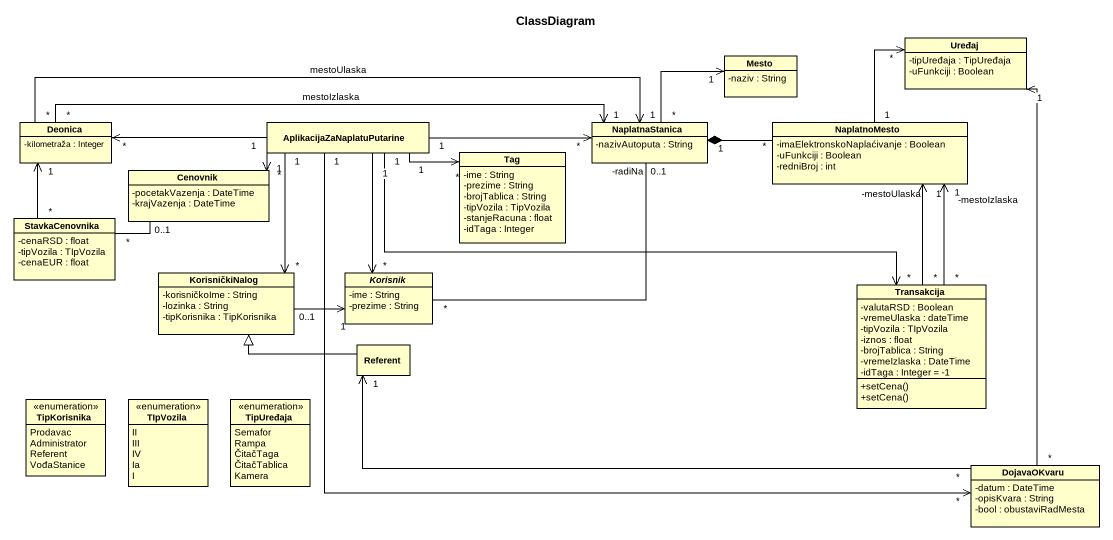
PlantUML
@startuml
title ClassDiagram
hide circle
hide empty members
skinparam classAttributeIconSize 0
class Uređaj {
  -tipUređaja : TipUređaja
  -uFunkciji : Boolean
}
class Mesto {
  -naziv : String
}
class Deonica {
  -kilometraža : Integer
}
class AplikacijaZaNaplatuPutarine
class NaplatnaStanica {
  -nazivAutoputa : String
}
class NaplatnoMesto {
  -imaElektronskoNaplaćivanje : Boolean
  -uFunkciji : Boolean
  -redniBroj : int
}
class Tag {
  -ime : String
  -prezime : String
  -brojTablica : String
  -tipVozila : TipVozila
  -stanjeRacuna : float
  -idTaga : Integer
}
class Cenovnik {
  -pocetakVazenja : DateTime
  -krajVazenja : DateTime
}
class StavkaCenovnika {
  -cenaRSD : float
  -tipVozila : TIpVozila
  -cenaEUR : float
}
class KorisničkiNalog {
  -korisničkoIme : String
  -lozinka : String
  -tipKorisnika : TipKorisnika
}
abstract class Korisnik {
  -ime : String
  -prezime : String
}
class Transakcija {
  -valutaRSD : Boolean
  -vremeUlaska : dateTime
  -tipVozila : TIpVozila
  -iznos : float
  -brojTablica : String
  -vremeIzlaska : DateTime
  -idTaga : Integer = -1
  +setCena()
  +setCena()
}
class Referent
enum TipKorisnika {
  Prodavac
  Administrator
  Referent
  VođaStanice
}
enum TIpVozila {
  II
  III
  IV
  Ia
  I
}
enum TipUređaja {
  Semafor
  Rampa
  ČitačTaga
  ČitačTablica
  Kamera
}
class DojavaOKvaru {
  -datum : DateTime
  -opisKvara : String
  -bool : obustaviRadMesta
}
Deonica "*" -right-> "1" NaplatnaStanica : mestoIzlaska
Deonica "*" -right-> "1" NaplatnaStanica : mestoUlaska
AplikacijaZaNaplatuPutarine "1" -left-> "*" Deonica
AplikacijaZaNaplatuPutarine "1" -right-> "*" NaplatnaStanica
AplikacijaZaNaplatuPutarine "1" -right-> "*" Tag
AplikacijaZaNaplatuPutarine "1" -left-> "*" Cenovnik
AplikacijaZaNaplatuPutarine "1" --> "*" KorisničkiNalog
AplikacijaZaNaplatuPutarine "1" --> "*" Korisnik
AplikacijaZaNaplatuPutarine "1" -right-> "*" Transakcija
AplikacijaZaNaplatuPutarine "1" -right-> "*" DojavaOKvaru
NaplatnaStanica "*" -right-> "1" Mesto
NaplatnaStanica "1" *-right- "*" NaplatnoMesto
NaplatnaStanica "0..1\n-radiNa" -left- "*" Korisnik
NaplatnoMesto "1" -up-> "*" Uređaj
Cenovnik "0..1" -left- "*" StavkaCenovnika
StavkaCenovnika "*" -up-> "1" Deonica
KorisničkiNalog "0..1" -right-> "1" Korisnik
Transakcija "*" -up-> "1\n-mestoUlaska" NaplatnoMesto
Transakcija "*" -up-> "-mestoIzlaska\n1" NaplatnoMesto
Referent -left-|> KorisničkiNalog
DojavaOKvaru "*" -up-> "1" Uređaj
DojavaOKvaru "*" -left-> "1" Referent
@enduml
